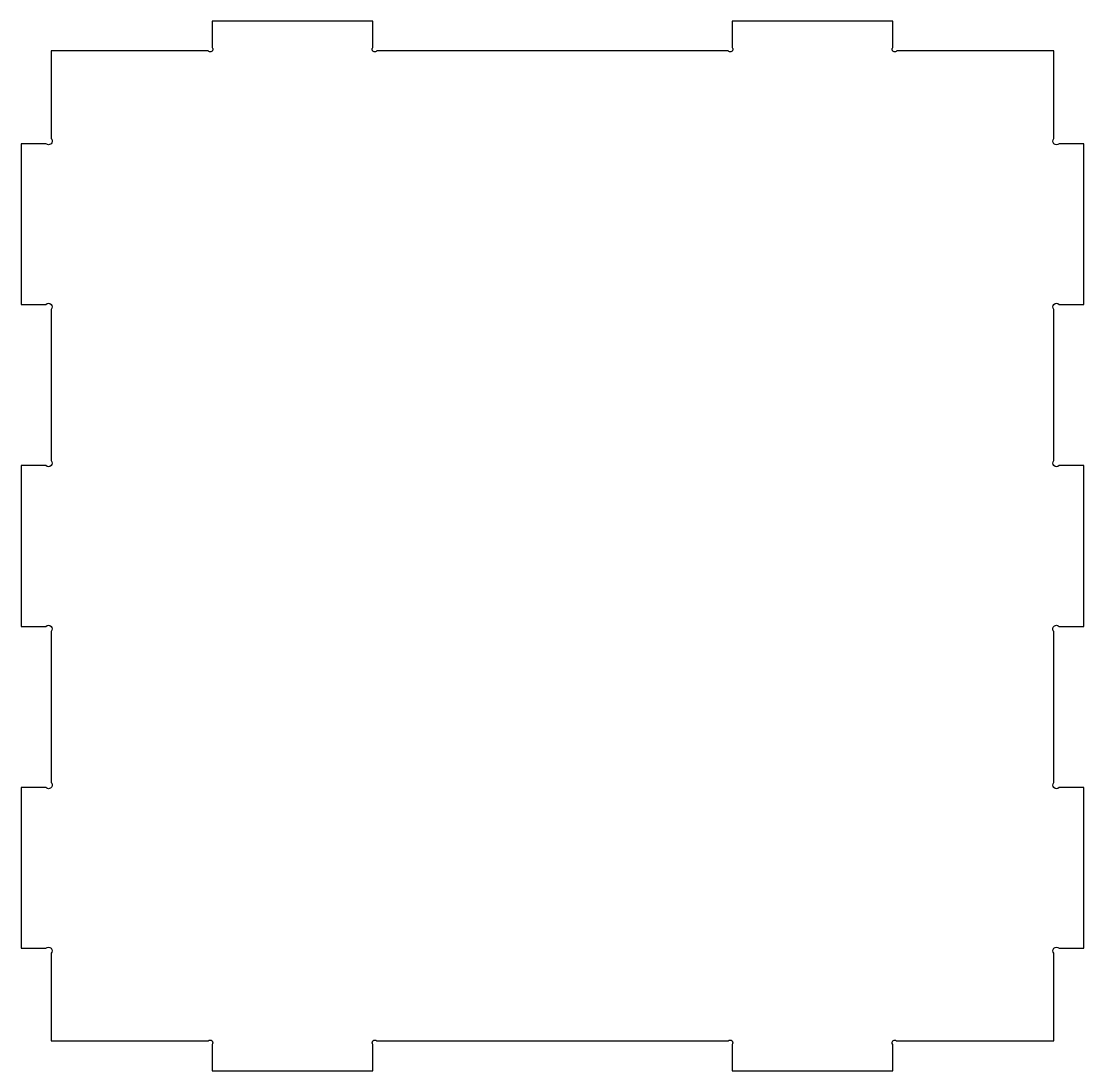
# Model space of a CAD drawing. Header units: millimetres. Extents: x -330 to 330, y -326 to 326.
import ezdxf

# ---------------------------------------------------------------- set-up
doc = ezdxf.new("R2010")
doc.units = ezdxf.units.MM

msp = doc.modelspace()

# ---------------------------------------------------------------- linework, layer by layer
msp.add_lwpolyline([(211.45, -309.71, -1), (213.71, -307.45), (311.45, -307.45), (311.45, -253.03, -1), (314.63, -249.85), (330, -249.85), (330, -150.15), (314.63, -150.15, -1), (311.45, -146.97), (311.45, -53.13, -1), (314.63, -49.95), (330, -49.95), (330, 49.85), (314.63, 49.85, -1), (311.45, 53.03), (311.45, 146.87, -1), (314.63, 150.05), (330, 150.05), (330, 249.85), (314.63, 249.85, -1), (311.45, 253.03), (311.45, 307.45), (213.8, 307.45, -1.043372), (211.45, 309.61), (211.45, 325.9), (111.55, 325.9), (111.55, 309.61, -1.043372), (109.2, 307.45), (-109.2, 307.45, -1.043372), (-111.55, 309.61), (-111.55, 325.9), (-211.45, 325.9), (-211.45, 309.61, -1.043372), (-213.8, 307.45), (-311.45, 307.45), (-311.45, 253.03, -1), (-314.63, 249.85), (-330, 249.85), (-330, 150.05), (-314.63, 150.05, -1), (-311.45, 146.87), (-311.45, 53.03, -1), (-314.63, 49.85), (-330, 49.85), (-330, -49.95), (-314.63, -49.95, -1), (-311.45, -53.13), (-311.45, -146.97, -1), (-314.63, -150.15), (-330, -150.15), (-330, -249.85), (-314.63, -249.85, -1), (-311.45, -253.03), (-311.45, -307.45), (-213.71, -307.45, -1), (-211.45, -309.71), (-211.45, -326), (-111.55, -326), (-111.55, -309.71, -1), (-109.29, -307.45), (109.29, -307.45, -1), (111.55, -309.71), (111.55, -326), (211.45, -326)], format="xyb", close=True)

doc.saveas('drawing.dxf')
